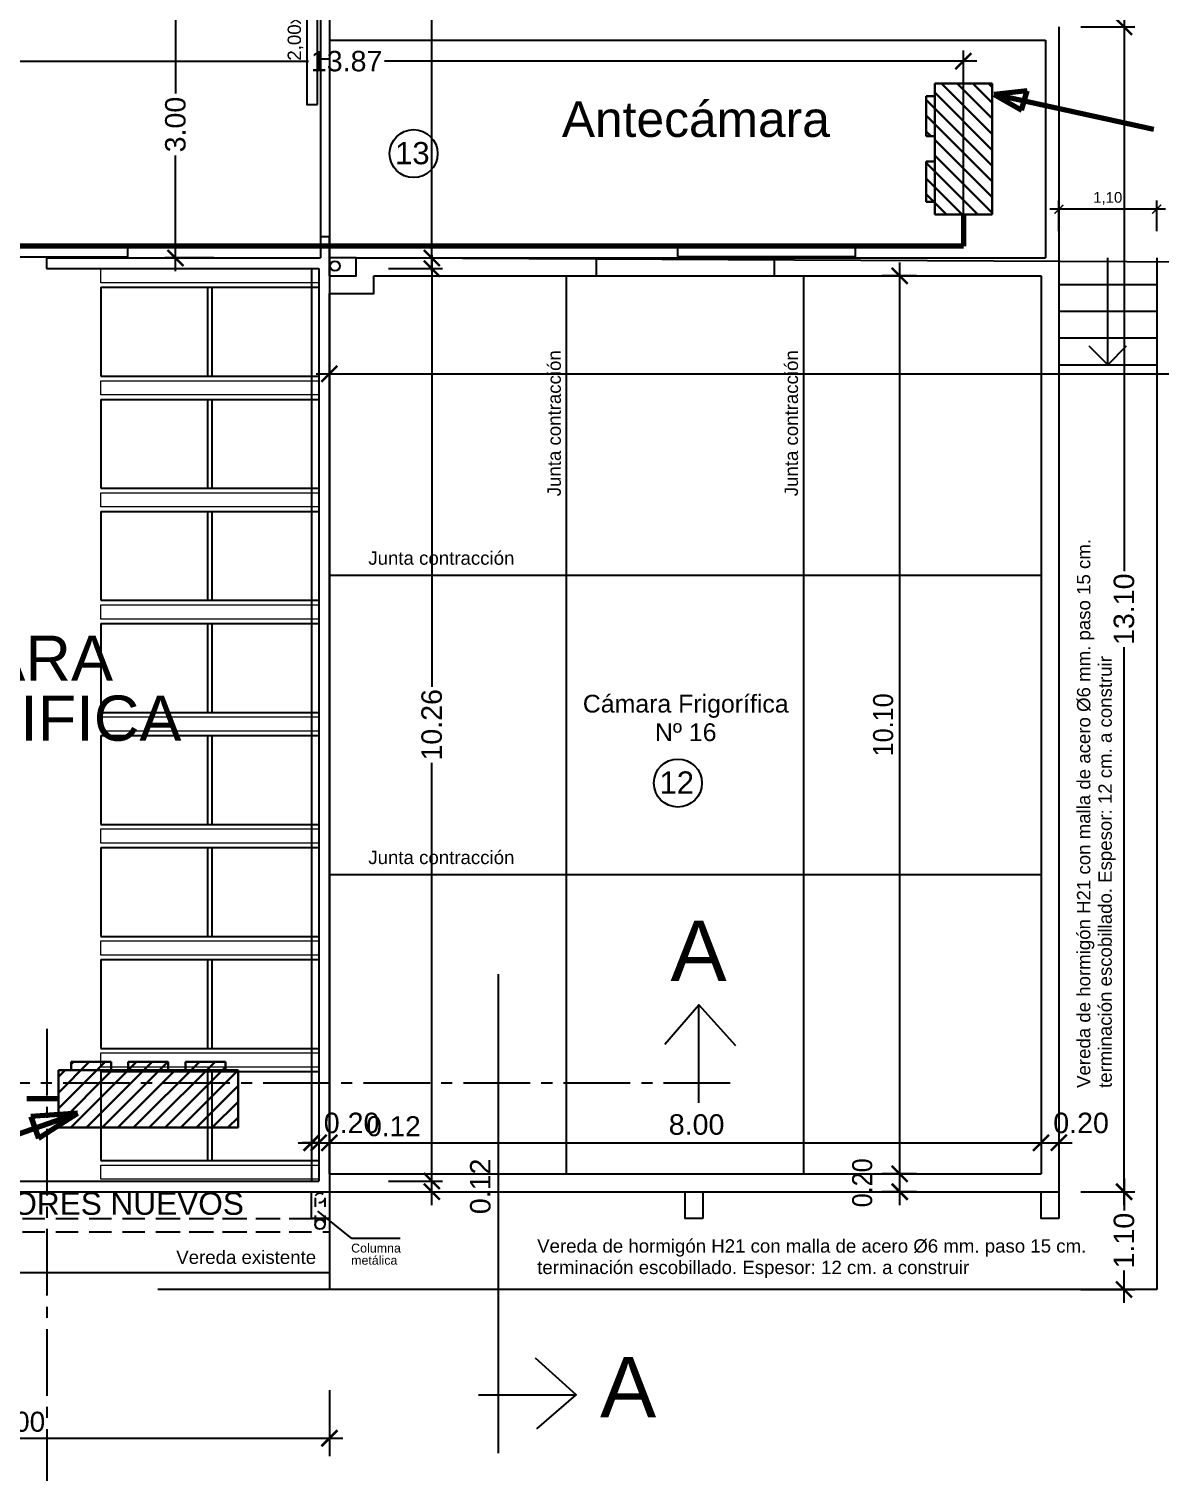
# Model space of a CAD drawing. Extents: x -106 to 115, y -156 to 65.
# Drawn here: x 11.92 to 24.64, y -98.25 to -82.02 of the extents above; entities that cross this region are included whole.
import ezdxf
from ezdxf.enums import TextEntityAlignment as Align

# ---------------------------------------------------------------- set-up
doc = ezdxf.new("R2010")
doc.units = 0
doc.header["$LTSCALE"] = 100
doc.header["$MEASUREMENT"] = 0
doc.linetypes.add('CENTRO2', pattern=[1.125, 0.75, -0.125, 0.125, -0.125])
doc.linetypes.add('HIDDEN', pattern=[0.375, 0.25, -0.125])
doc.layers.get('0').update_dxf_attribs({"color": 9, "linetype": 'CONTINUOUS'})
doc.layers.get('DEFPOINTS').update_dxf_attribs({"color": 9, "linetype": 'CONTINUOUS'})
for name, color, linetype in [('APEOS', 9, 'HIDDEN'), ('columnas', 3, 'CONTINUOUS'), ('COTAS', 9, 'CONTINUOUS'), ('escalera', 9, 'CONTINUOUS'), ('IFA-BAJA01', 5, 'CONTINUOUS'), ('MUROS', 9, 'CONTINUOUS'), ('muros ampliación total', 6, 'CONTINUOUS'), ('Paneles Cámara recepción', 4, 'CONTINUOUS'), ('SANIT', 9, 'CONTINUOUS'), ('SOLADO-CORTE', 9, 'CONTINUOUS'), ('texto', 9, 'CONTINUOUS'), ('TEXTOS', 7, 'CONTINUOUS'), ('UNTITLED-1', 9, 'CONTINUOUS')]:
    doc.layers.add(name, color=color, linetype=linetype)
doc.layers.add('IFA-MEDIA 01', color=20, linetype='CONTINUOUS', lineweight=30)
doc.layers.add('tanque', color=9, linetype='CONTINUOUS', lineweight=20)
doc.styles.get("Standard").update_dxf_attribs({"font": 'arial.ttf'})
doc.styles.add('STYLE1', font='arial.ttf', dxfattribs={"width": 0.9})
doc.dimstyles.new('ACOTA100', dxfattribs={"dimtxt": 0.225, "dimasz": 0.18, "dimexe": 0.2, "dimexo": 0.4, "dimgap": 0.07, "dimtad": 1, "dimzin": 0, "dimdsep": 46, "dimtxsty": 'STYLE1', "dimblk1": 'ARCHTICK', "dimblk2": 'ARCHTICK', "dimsah": 1, "dimcen": 0.05, "dimdle": 0.15, "dimclrd": 7, "dimclre": 7, "dimclrt": 7, "dimadec": 0, "dimazin": 0, "dimtfac": 1, "dimtmove": 2, "dimatfit": 3, "dimldrblk": 'ARCHTICK', "dimfxl": 1, "dimtvp": 1, "dimtolj": 1, "dimtzin": 0, "dimarcsym": 0})
doc.dimstyles.get("Standard").update_dxf_attribs({"dimtxt": 0.23, "dimasz": 0.18, "dimexe": 0.12, "dimexo": 0.2, "dimgap": 0.05, "dimtad": 0, "dimzin": 0, "dimdsep": 46, "dimtxsty": 'Standard', "dimblk": 'ARCHTICK', "dimcen": 0.09, "dimdle": 0.15, "dimadec": 0, "dimazin": 0, "dimtfac": 1, "dimtofl": 0, "dimtmove": 2, "dimatfit": 3, "dimfxl": 1, "dimtolj": 1, "dimtzin": 0, "dimarcsym": 0})
doc.dimstyles.new('vanos', dxfattribs={"dimtxt": 0.12, "dimasz": 0.1, "dimexe": 0.1, "dimexo": 0.3, "dimgap": 0.05, "dimtad": 1, "dimzin": 4, "dimtxsty": 'Standard', "dimblk": 'ARCHTICK', "dimcen": 2.5, "dimdle": 0.1, "dimadec": 0, "dimazin": 0, "dimtfac": 1, "dimtmove": 2, "dimatfit": 3, "dimfxl": 1, "dimarcsym": 0})

# ---------------------------------------------------------------- blocks, each defined once
blk = doc.blocks.new('_ARCHTICK')
at = {"color": 0, "linetype": 'ByBlock', "const_width": 0.15}
blk.add_lwpolyline([(-0.5, -0.5), (0.5, 0.5)], dxfattribs=at)
blk = doc.blocks.new('*D75')
at = {"layer": 'COTAS', "color": 7, "linetype": 'Continuous', "lineweight": -2, "transparency": 16777216}
for p, q in [((15.182, -94.127), (15.182, -94.75)), ((15.302, -94.127), (15.302, -94.75)), ((15.182, -94.55), (15.002, -94.55)), ((15.182, -94.55), (15.302, -94.55)), ((15.302, -94.55), (16.384, -94.55))]:
    blk.add_line(p, q, dxfattribs=at)
at = {"layer": 'DEFPOINTS', "color": 0, "linetype": 'Continuous', "transparency": 16777216}
for p in [(15.182, -93.727), (15.302, -93.727), (15.302, -94.55)]:
    blk.add_point(p, dxfattribs=at)
at = {"layer": 'COTAS', "color": 7, "linetype": 'Continuous', "lineweight": -2, "transparency": 16777216, "xscale": 0.18, "yscale": 0.18, "zscale": 0.18}
blk.add_blockref('_ARCHTICK', (15.182, -94.55), dxfattribs=at)
at = {"layer": 'COTAS', "color": 7, "linetype": 'Continuous', "lineweight": -2, "transparency": 16777216, "xscale": 0.18, "yscale": 0.18, "zscale": 0.18, "rotation": 180}
blk.add_blockref('_ARCHTICK', (15.302, -94.55), dxfattribs=at)
at = {"layer": 'COTAS', "color": 7, "linetype": 'Continuous', "transparency": 16777216, "insert": (16.023, -94.365), "char_height": 0.225, "attachment_point": 5}
blk.add_mtext('\\A1;0.12', dxfattribs=at)
blk = doc.blocks.new('*D76')
at = {"layer": 'COTAS', "color": 0, "linetype": 'Continuous', "lineweight": -2, "transparency": 16777216}
for p, q in [((16.453, -95.25), (16.453, -94.83)), ((15.967, -94.98), (16.573, -94.98)), ((15.967, -95.1), (16.573, -95.1))]:
    blk.add_line(p, q, dxfattribs=at)
at = {"layer": 'DEFPOINTS', "color": 0, "linetype": 'Continuous', "transparency": 16777216}
for p in [(15.767, -94.98), (15.767, -95.1), (16.453, -94.98)]:
    blk.add_point(p, dxfattribs=at)
at = {"layer": 'COTAS', "color": 0, "linetype": 'Continuous', "lineweight": -2, "transparency": 16777216, "xscale": 0.18, "yscale": 0.18, "zscale": 0.18}
for p, rotation in [((16.453, -94.98), 90), ((16.453, -95.1), 270)]:
    blk.add_blockref('_ARCHTICK', p, dxfattribs=dict(at, rotation=rotation))
at = {"layer": 'COTAS', "color": 0, "linetype": 'Continuous', "transparency": 16777216, "insert": (17, -95.04), "char_height": 0.23, "attachment_point": 5, "rotation": 90}
blk.add_mtext('\\A1;0.12', dxfattribs=at)
blk = doc.blocks.new('*D77')
at = {"layer": 'COTAS', "color": 0, "linetype": 'Continuous', "lineweight": -2, "transparency": 16777216}
for p, q in [((16.453, -84.57), (16.453, -89.423)), ((15.967, -84.72), (16.573, -84.72)), ((16.453, -95.13), (16.453, -90.277)), ((15.967, -94.98), (16.573, -94.98))]:
    blk.add_line(p, q, dxfattribs=at)
at = {"layer": 'DEFPOINTS', "color": 0, "linetype": 'Continuous', "transparency": 16777216}
for p in [(15.767, -84.72), (16.453, -84.72), (15.767, -94.98)]:
    blk.add_point(p, dxfattribs=at)
at = {"layer": 'COTAS', "color": 0, "linetype": 'Continuous', "lineweight": -2, "transparency": 16777216, "xscale": 0.18, "yscale": 0.18, "zscale": 0.18}
for p, rotation in [((16.453, -84.72), 90), ((16.453, -94.98), 270)]:
    blk.add_blockref('_ARCHTICK', p, dxfattribs=dict(at, rotation=rotation))
at = {"layer": 'COTAS', "color": 0, "linetype": 'Continuous', "transparency": 16777216, "insert": (16.453, -89.85), "char_height": 0.23, "attachment_point": 5, "rotation": 90}
blk.add_mtext('\\A1;10.26', dxfattribs=at)
blk = doc.blocks.new('*D79')
at = {"layer": 'COTAS', "color": 0, "linetype": 'Continuous', "lineweight": -2, "transparency": 16777216}
for p, q in [((16.453, -64.95), (16.453, -74.423)), ((16.017, -65.1), (16.573, -65.1)), ((16.453, -84.75), (16.453, -75.277)), ((15.967, -84.6), (16.573, -84.6))]:
    blk.add_line(p, q, dxfattribs=at)
at = {"layer": 'DEFPOINTS', "color": 0, "linetype": 'Continuous', "transparency": 16777216}
for p in [(15.817, -65.1), (16.453, -65.1), (15.767, -84.6)]:
    blk.add_point(p, dxfattribs=at)
at = {"layer": 'COTAS', "color": 0, "linetype": 'Continuous', "lineweight": -2, "transparency": 16777216, "xscale": 0.18, "yscale": 0.18, "zscale": 0.18}
for p, rotation in [((16.453, -65.1), 90), ((16.453, -84.6), 270)]:
    blk.add_blockref('_ARCHTICK', p, dxfattribs=dict(at, rotation=rotation))
at = {"layer": 'COTAS', "color": 0, "linetype": 'Continuous', "transparency": 16777216, "insert": (16.453, -74.85), "char_height": 0.23, "attachment_point": 5, "rotation": 90}
blk.add_mtext('\\A1;19.50', dxfattribs=at)
blk = doc.blocks.new('*D248')
at = {"layer": 'COTAS', "color": 7, "linetype": 'Continuous', "lineweight": -2, "transparency": 16777216}
for p, q in [((8.303, -97.331), (8.303, -98.073)), ((15.302, -97.331), (15.302, -98.073)), ((8.153, -97.873), (15.452, -97.873))]:
    blk.add_line(p, q, dxfattribs=at)
at = {"layer": 'DEFPOINTS', "color": 0, "linetype": 'Continuous', "transparency": 16777216}
for p in [(8.303, -96.931), (15.302, -96.931), (15.302, -97.873)]:
    blk.add_point(p, dxfattribs=at)
at = {"layer": 'COTAS', "color": 7, "linetype": 'Continuous', "lineweight": -2, "transparency": 16777216, "xscale": 0.18, "yscale": 0.18, "zscale": 0.18, "rotation": 180}
blk.add_blockref('_ARCHTICK', (8.303, -97.873), dxfattribs=at)
at = {"layer": 'COTAS', "color": 7, "linetype": 'Continuous', "lineweight": -2, "transparency": 16777216, "xscale": 0.18, "yscale": 0.18, "zscale": 0.18}
blk.add_blockref('_ARCHTICK', (15.302, -97.873), dxfattribs=at)
at = {"layer": 'COTAS', "color": 7, "linetype": 'Continuous', "transparency": 16777216, "insert": (11.802, -97.688), "char_height": 0.225, "attachment_point": 5}
blk.add_mtext('\\A1;7.00', dxfattribs=at)
blk = doc.blocks.new('*D253')
at = {"layer": 'COTAS', "color": 0, "linetype": 'Continuous', "lineweight": -2, "transparency": 16777216}
for p, q in [((15.302, -85.278), (15.302, -86.023)), ((35.202, -85.358), (35.202, -86.023)), ((15.152, -85.903), (24.825, -85.903)), ((35.352, -85.903), (25.679, -85.903))]:
    blk.add_line(p, q, dxfattribs=at)
at = {"layer": 'DEFPOINTS', "color": 0, "linetype": 'Continuous', "transparency": 16777216}
for p in [(15.302, -85.078), (35.202, -85.158), (35.202, -85.903)]:
    blk.add_point(p, dxfattribs=at)
at = {"layer": 'COTAS', "color": 0, "linetype": 'Continuous', "lineweight": -2, "transparency": 16777216, "xscale": 0.18, "yscale": 0.18, "zscale": 0.18, "rotation": 180}
blk.add_blockref('_ARCHTICK', (15.302, -85.903), dxfattribs=at)
at = {"layer": 'COTAS', "color": 0, "linetype": 'Continuous', "lineweight": -2, "transparency": 16777216, "xscale": 0.18, "yscale": 0.18, "zscale": 0.18}
blk.add_blockref('_ARCHTICK', (35.202, -85.903), dxfattribs=at)
at = {"layer": 'COTAS', "color": 0, "linetype": 'Continuous', "transparency": 16777216, "insert": (25.252, -85.903), "char_height": 0.23, "attachment_point": 5}
blk.add_mtext('\\A1;19.90', dxfattribs=at)
blk = doc.blocks.new('*D255')
at = {"layer": 'COTAS', "color": 0, "linetype": 'Continuous', "lineweight": -2, "transparency": 16777216}
for p, q in [((13.572, -81.45), (13.572, -82.752)), ((14.002, -81.6), (13.452, -81.6)), ((13.572, -84.75), (13.572, -83.448)), ((14.002, -84.6), (13.452, -84.6))]:
    blk.add_line(p, q, dxfattribs=at)
at = {"layer": 'DEFPOINTS', "color": 0, "linetype": 'Continuous', "transparency": 16777216}
for p in [(13.572, -81.6), (14.202, -81.6), (14.202, -84.6)]:
    blk.add_point(p, dxfattribs=at)
at = {"layer": 'COTAS', "color": 0, "linetype": 'Continuous', "lineweight": -2, "transparency": 16777216, "xscale": 0.18, "yscale": 0.18, "zscale": 0.18}
for p, rotation in [((13.572, -81.6), 90), ((13.572, -84.6), 270)]:
    blk.add_blockref('_ARCHTICK', p, dxfattribs=dict(at, rotation=rotation))
at = {"layer": 'COTAS', "color": 0, "linetype": 'Continuous', "transparency": 16777216, "insert": (13.572, -83.1), "char_height": 0.23, "attachment_point": 5, "rotation": 90}
blk.add_mtext('\\A1;3.00', dxfattribs=at)
blk = doc.blocks.new('*D267')
at = {"layer": 'COTAS', "color": 0, "linetype": 'Continuous', "lineweight": -2, "transparency": 16777216}
for p, q in [((24.235, -81.85), (24.235, -88.123)), ((23.75, -82), (24.355, -82)), ((24.235, -95.25), (24.235, -88.977)), ((23.75, -95.1), (24.355, -95.1))]:
    blk.add_line(p, q, dxfattribs=at)
at = {"layer": 'DEFPOINTS', "color": 0, "linetype": 'Continuous', "transparency": 16777216}
for p in [(23.55, -82), (24.235, -82), (23.55, -95.1)]:
    blk.add_point(p, dxfattribs=at)
at = {"layer": 'COTAS', "color": 0, "linetype": 'Continuous', "lineweight": -2, "transparency": 16777216, "xscale": 0.18, "yscale": 0.18, "zscale": 0.18}
for p, rotation in [((24.235, -82), 90), ((24.235, -95.1), 270)]:
    blk.add_blockref('_ARCHTICK', p, dxfattribs=dict(at, rotation=rotation))
at = {"layer": 'COTAS', "color": 0, "linetype": 'Continuous', "transparency": 16777216, "insert": (24.235, -88.55), "char_height": 0.23, "attachment_point": 5, "rotation": 90}
blk.add_mtext('\\A1;13.10', dxfattribs=at)
blk = doc.blocks.new('*D268')
at = {"layer": 'COTAS', "color": 0, "linetype": 'Continuous', "lineweight": -2, "transparency": 16777216}
for p, q in [((23.302, -94.065), (23.302, -94.67)), ((23.502, -94.065), (23.502, -94.67)), ((23.152, -94.55), (23.652, -94.55))]:
    blk.add_line(p, q, dxfattribs=at)
at = {"layer": 'DEFPOINTS', "color": 0, "linetype": 'Continuous', "transparency": 16777216}
for p in [(23.302, -93.865), (23.502, -93.865), (23.502, -94.55)]:
    blk.add_point(p, dxfattribs=at)
at = {"layer": 'COTAS', "color": 0, "linetype": 'Continuous', "lineweight": -2, "transparency": 16777216, "xscale": 0.18, "yscale": 0.18, "zscale": 0.18, "rotation": 180}
blk.add_blockref('_ARCHTICK', (23.302, -94.55), dxfattribs=at)
at = {"layer": 'COTAS', "color": 0, "linetype": 'Continuous', "lineweight": -2, "transparency": 16777216, "xscale": 0.18, "yscale": 0.18, "zscale": 0.18}
blk.add_blockref('_ARCHTICK', (23.502, -94.55), dxfattribs=at)
at = {"layer": 'COTAS', "color": 0, "linetype": 'Continuous', "transparency": 16777216, "insert": (23.752, -94.328), "char_height": 0.23, "attachment_point": 5}
blk.add_mtext('\\A1;0.20', dxfattribs=at)
blk = doc.blocks.new('*D269')
at = {"layer": 'COTAS', "color": 0, "linetype": 'Continuous', "lineweight": -2, "transparency": 16777216}
for p, q in [((23.75, -95.1), (24.355, -95.1)), ((24.235, -94.95), (24.235, -95.312)), ((24.235, -96.35), (24.235, -95.987)), ((23.75, -96.2), (24.355, -96.2))]:
    blk.add_line(p, q, dxfattribs=at)
at = {"layer": 'DEFPOINTS', "color": 0, "linetype": 'Continuous', "transparency": 16777216}
for p in [(23.55, -95.1), (24.235, -95.1), (23.55, -96.2)]:
    blk.add_point(p, dxfattribs=at)
at = {"layer": 'COTAS', "color": 0, "linetype": 'Continuous', "lineweight": -2, "transparency": 16777216, "xscale": 0.18, "yscale": 0.18, "zscale": 0.18}
for p, rotation in [((24.235, -95.1), 90), ((24.235, -96.2), 270)]:
    blk.add_blockref('_ARCHTICK', p, dxfattribs=dict(at, rotation=rotation))
at = {"layer": 'COTAS', "color": 0, "linetype": 'Continuous', "transparency": 16777216, "insert": (24.235, -95.65), "char_height": 0.23, "attachment_point": 5, "rotation": 90}
blk.add_mtext('\\A1;1.10', dxfattribs=at)
blk = doc.blocks.new('*D270')
at = {"layer": 'DEFPOINTS', "color": 0, "linetype": 'Continuous', "transparency": 16777216}
for p in [(21.713, -94.9), (22.302, -94.9), (22.302, -95.1)]:
    blk.add_point(p, dxfattribs=at)
at = {"layer": 'texto', "color": 7, "linetype": 'Continuous', "lineweight": -2, "transparency": 16777216}
for p, q in [((21.713, -95.25), (21.713, -94.75)), ((21.902, -94.9), (21.513, -94.9)), ((21.902, -95.1), (21.513, -95.1))]:
    blk.add_line(p, q, dxfattribs=at)
at = {"layer": 'texto', "color": 7, "linetype": 'Continuous', "lineweight": -2, "transparency": 16777216, "xscale": 0.18, "yscale": 0.18, "zscale": 0.18}
for p, rotation in [((21.713, -94.9), 90), ((21.713, -95.1), 270)]:
    blk.add_blockref('_ARCHTICK', p, dxfattribs=dict(at, rotation=rotation))
at = {"layer": 'texto', "color": 7, "linetype": 'Continuous', "transparency": 16777216, "insert": (21.293, -95), "char_height": 0.225, "attachment_point": 5, "rotation": 90, "style": 'STYLE1'}
blk.add_mtext('\\A1;0.20', dxfattribs=at)
blk = doc.blocks.new('*D271')
at = {"layer": 'DEFPOINTS', "color": 0, "linetype": 'Continuous', "transparency": 16777216}
for p in [(21.713, -84.8), (22.302, -84.8), (22.302, -94.9)]:
    blk.add_point(p, dxfattribs=at)
at = {"layer": 'texto', "color": 7, "linetype": 'Continuous', "lineweight": -2, "transparency": 16777216}
for p, q in [((21.713, -95.05), (21.713, -84.65)), ((21.902, -84.8), (21.513, -84.8)), ((21.902, -94.9), (21.513, -94.9))]:
    blk.add_line(p, q, dxfattribs=at)
at = {"layer": 'texto', "color": 7, "linetype": 'Continuous', "lineweight": -2, "transparency": 16777216, "xscale": 0.18, "yscale": 0.18, "zscale": 0.18}
for p, rotation in [((21.713, -84.8), 90), ((21.713, -94.9), 270)]:
    blk.add_blockref('_ARCHTICK', p, dxfattribs=dict(at, rotation=rotation))
at = {"layer": 'texto', "color": 7, "linetype": 'Continuous', "transparency": 16777216, "insert": (21.528, -89.85), "char_height": 0.225, "attachment_point": 5, "rotation": 90, "style": 'STYLE1'}
blk.add_mtext('\\A1;10.10', dxfattribs=at)
blk = doc.blocks.new('*D275')
at = {"layer": 'COTAS', "color": 0, "linetype": 'Continuous', "lineweight": -2, "transparency": 16777216}
for p, q in [((15.302, -94.065), (15.302, -94.67)), ((23.302, -94.065), (23.302, -94.67)), ((15.152, -94.55), (23.452, -94.55))]:
    blk.add_line(p, q, dxfattribs=at)
at = {"layer": 'DEFPOINTS', "color": 0, "linetype": 'Continuous', "transparency": 16777216}
for p in [(15.302, -93.865), (23.302, -93.865), (23.302, -94.55)]:
    blk.add_point(p, dxfattribs=at)
at = {"layer": 'COTAS', "color": 0, "linetype": 'Continuous', "lineweight": -2, "transparency": 16777216, "xscale": 0.18, "yscale": 0.18, "zscale": 0.18, "rotation": 180}
blk.add_blockref('_ARCHTICK', (15.302, -94.55), dxfattribs=at)
at = {"layer": 'COTAS', "color": 0, "linetype": 'Continuous', "lineweight": -2, "transparency": 16777216, "xscale": 0.18, "yscale": 0.18, "zscale": 0.18}
blk.add_blockref('_ARCHTICK', (23.302, -94.55), dxfattribs=at)
at = {"layer": 'COTAS', "color": 0, "linetype": 'Continuous', "transparency": 16777216, "insert": (19.43, -94.346), "char_height": 0.23, "attachment_point": 5}
blk.add_mtext('\\A1;8.00', dxfattribs=at)
blk = doc.blocks.new('*D276')
at = {"layer": 'COTAS', "color": 0, "linetype": 'Continuous', "lineweight": -2, "transparency": 16777216}
for p, q in [((15.102, -94.065), (15.102, -94.67)), ((15.302, -94.065), (15.302, -94.67)), ((14.952, -94.55), (15.452, -94.55))]:
    blk.add_line(p, q, dxfattribs=at)
at = {"layer": 'DEFPOINTS', "color": 0, "linetype": 'Continuous', "transparency": 16777216}
for p in [(15.102, -93.865), (15.302, -93.865), (15.302, -94.55)]:
    blk.add_point(p, dxfattribs=at)
at = {"layer": 'COTAS', "color": 0, "linetype": 'Continuous', "lineweight": -2, "transparency": 16777216, "xscale": 0.18, "yscale": 0.18, "zscale": 0.18, "rotation": 180}
blk.add_blockref('_ARCHTICK', (15.102, -94.55), dxfattribs=at)
at = {"layer": 'COTAS', "color": 0, "linetype": 'Continuous', "lineweight": -2, "transparency": 16777216, "xscale": 0.18, "yscale": 0.18, "zscale": 0.18}
blk.add_blockref('_ARCHTICK', (15.302, -94.55), dxfattribs=at)
at = {"layer": 'COTAS', "color": 0, "linetype": 'Continuous', "transparency": 16777216, "insert": (15.552, -94.328), "char_height": 0.23, "attachment_point": 5}
blk.add_mtext('\\A1;0.20', dxfattribs=at)
blk = doc.blocks.new('*D277')
at = {"color": 0, "lineweight": -2, "transparency": 16777216}
for p, q in [((24.902, -85.5), (25.209, -85.5)), ((25.109, -85.9), (25.109, -85.4)), ((24.902, -85.8), (25.209, -85.8))]:
    blk.add_line(p, q, dxfattribs=at)
at = {"layer": 'DEFPOINTS', "color": 0, "transparency": 16777216}
for p in [(24.602, -85.5), (25.109, -85.5), (24.602, -85.8)]:
    blk.add_point(p, dxfattribs=at)
at = {"color": 0, "lineweight": -2, "transparency": 16777216, "xscale": 0.1, "yscale": 0.1, "zscale": 0.1}
for p, rotation in [((25.109, -85.5), 90), ((25.109, -85.8), 270)]:
    blk.add_blockref('_ARCHTICK', p, dxfattribs=dict(at, rotation=rotation))
at = {"color": 0, "transparency": 16777216, "insert": (25.5, -85.65), "char_height": 0.12, "attachment_point": 5, "rotation": 90}
blk.add_mtext(',30', dxfattribs=at)
blk = doc.blocks.new('*D278')
at = {"color": 0, "lineweight": -2, "transparency": 16777216}
for p, q in [((24.902, -85.2), (25.209, -85.2)), ((25.109, -85.6), (25.109, -85.1)), ((24.902, -85.5), (25.209, -85.5))]:
    blk.add_line(p, q, dxfattribs=at)
at = {"layer": 'DEFPOINTS', "color": 0, "transparency": 16777216}
for p in [(24.602, -85.2), (25.109, -85.2), (24.602, -85.5)]:
    blk.add_point(p, dxfattribs=at)
at = {"color": 0, "lineweight": -2, "transparency": 16777216, "xscale": 0.1, "yscale": 0.1, "zscale": 0.1}
for p, rotation in [((25.109, -85.2), 90), ((25.109, -85.5), 270)]:
    blk.add_blockref('_ARCHTICK', p, dxfattribs=dict(at, rotation=rotation))
at = {"color": 0, "transparency": 16777216, "insert": (25.5, -85.35), "char_height": 0.12, "attachment_point": 5, "rotation": 90}
blk.add_mtext(',30', dxfattribs=at)
blk = doc.blocks.new('*D279')
at = {"color": 0, "lineweight": -2, "transparency": 16777216}
for p, q in [((25.109, -85.3), (25.109, -84.8)), ((24.902, -84.9), (25.209, -84.9)), ((24.902, -85.2), (25.209, -85.2))]:
    blk.add_line(p, q, dxfattribs=at)
at = {"layer": 'DEFPOINTS', "color": 0, "transparency": 16777216}
for p in [(24.602, -84.9), (25.109, -84.9), (24.602, -85.2)]:
    blk.add_point(p, dxfattribs=at)
at = {"color": 0, "lineweight": -2, "transparency": 16777216, "xscale": 0.1, "yscale": 0.1, "zscale": 0.1}
for p, rotation in [((25.109, -84.9), 90), ((25.109, -85.2), 270)]:
    blk.add_blockref('_ARCHTICK', p, dxfattribs=dict(at, rotation=rotation))
at = {"color": 0, "transparency": 16777216, "insert": (25.5, -85.05), "char_height": 0.12, "attachment_point": 5, "rotation": 90}
blk.add_mtext(',30', dxfattribs=at)
blk = doc.blocks.new('*D280')
at = {"color": 0, "lineweight": -2, "transparency": 16777216}
for p, q in [((25.109, -85), (25.109, -84.5)), ((24.902, -84.6), (25.209, -84.6)), ((24.902, -84.9), (25.209, -84.9))]:
    blk.add_line(p, q, dxfattribs=at)
at = {"layer": 'DEFPOINTS', "color": 0, "transparency": 16777216}
for p in [(24.602, -84.6), (25.109, -84.6), (24.602, -84.9)]:
    blk.add_point(p, dxfattribs=at)
at = {"color": 0, "lineweight": -2, "transparency": 16777216, "xscale": 0.1, "yscale": 0.1, "zscale": 0.1}
for p, rotation in [((25.109, -84.6), 90), ((25.109, -84.9), 270)]:
    blk.add_blockref('_ARCHTICK', p, dxfattribs=dict(at, rotation=rotation))
at = {"color": 0, "transparency": 16777216, "insert": (25.5, -84.75), "char_height": 0.12, "attachment_point": 5, "rotation": 90}
blk.add_mtext(',30', dxfattribs=at)
blk = doc.blocks.new('*D281')
at = {"color": 0, "lineweight": -2, "transparency": 16777216}
for p, q in [((24.702, -84.052), (23.402, -84.052)), ((23.502, -84.3), (23.502, -83.952)), ((24.602, -84.3), (24.602, -83.952))]:
    blk.add_line(p, q, dxfattribs=at)
at = {"layer": 'DEFPOINTS', "color": 0, "transparency": 16777216}
for p in [(23.502, -84.052), (23.502, -84.6), (24.602, -84.6)]:
    blk.add_point(p, dxfattribs=at)
at = {"color": 0, "lineweight": -2, "transparency": 16777216, "xscale": 0.1, "yscale": 0.1, "zscale": 0.1, "rotation": 180}
blk.add_blockref('_ARCHTICK', (23.502, -84.052), dxfattribs=at)
at = {"color": 0, "lineweight": -2, "transparency": 16777216, "xscale": 0.1, "yscale": 0.1, "zscale": 0.1}
blk.add_blockref('_ARCHTICK', (24.602, -84.052), dxfattribs=at)
at = {"color": 0, "transparency": 16777216, "insert": (24.052, -83.93), "char_height": 0.12, "attachment_point": 5}
blk.add_mtext('1,10', dxfattribs=at)
blk = doc.blocks.new('hx4527')
at = {"layer": 'IFA-MEDIA 01', "linetype": 'Continuous'}
h = blk.add_hatch(dxfattribs=at)
h.set_pattern_fill('ANSI31', color=256)
h.paths.add_polyline_path([(-5.788, -75.927), (-7.808, -75.927), (-7.808, -76.572), (-5.788, -76.572)])
h.paths.add_polyline_path([(-7.216, -76.572), (-7.666, -76.572), (-7.666, -76.667), (-7.216, -76.667)])
h.paths.add_polyline_path([(-6.573, -76.572), (-7.023, -76.572), (-7.023, -76.667), (-6.573, -76.667)])
h.paths.add_polyline_path([(-5.931, -76.572), (-6.381, -76.572), (-6.381, -76.667), (-5.931, -76.667)])
for p, q in [((-7.808, -75.927), (-5.788, -75.927)), ((-7.808, -75.927), (-7.808, -76.572)), ((-7.808, -75.927), (-5.788, -75.927)), ((-5.788, -75.927), (-5.788, -76.572)), ((-5.788, -76.572), (-7.808, -76.572)), ((-7.666, -76.667), (-7.666, -76.572)), ((-7.216, -76.667), (-7.216, -76.572)), ((-7.023, -76.667), (-7.023, -76.572)), ((-6.573, -76.667), (-6.573, -76.572)), ((-6.381, -76.667), (-6.381, -76.572)), ((-5.931, -76.667), (-5.931, -76.572)), ((-7.666, -76.667), (-7.216, -76.667)), ((-7.023, -76.667), (-6.573, -76.667)), ((-6.381, -76.667), (-5.931, -76.667))]:
    blk.add_line(p, q, dxfattribs=at)
blk = doc.blocks.new('4523')
at = {"layer": 'IFA-MEDIA 01', "linetype": 'Continuous'}
h = blk.add_hatch(dxfattribs=at)
h.set_pattern_fill('ANSI31', color=256)
h.paths.add_polyline_path([(13.653, -37.088), (12.183, -37.088), (12.183, -37.733), (13.653, -37.733)])
h.paths.add_polyline_path([(12.775, -37.733), (12.325, -37.733), (12.325, -37.828), (12.775, -37.828)])
h.paths.add_polyline_path([(13.51, -37.733), (13.06, -37.733), (13.06, -37.828), (13.51, -37.828)])
for p, q in [((12.183, -37.088), (13.653, -37.088)), ((12.183, -37.088), (12.183, -37.733)), ((13.653, -37.088), (13.653, -37.733)), ((12.183, -37.733), (13.653, -37.733)), ((12.325, -37.828), (12.325, -37.733)), ((12.775, -37.828), (12.775, -37.733)), ((13.06, -37.828), (13.06, -37.733)), ((13.51, -37.828), (13.51, -37.733)), ((12.325, -37.828), (12.775, -37.828)), ((13.06, -37.828), (13.51, -37.828))]:
    blk.add_line(p, q, dxfattribs=at)
blk = doc.blocks.new('*D289')
at = {"layer": 'DEFPOINTS', "color": 0, "linetype": 'Continuous', "lineweight": 70, "transparency": 16777216}
for p in [(22.429, -82.388), (8.562, -84.468), (22.429, -84.468)]:
    blk.add_point(p, dxfattribs=at)
at = {"layer": 'IFA-BAJA01', "color": 0, "linetype": 'Continuous', "lineweight": -2, "transparency": 16777216}
for p, q in [((8.562, -84.268), (8.562, -82.268)), ((22.429, -84.268), (22.429, -82.268)), ((8.412, -82.388), (15.069, -82.388)), ((22.579, -82.388), (15.923, -82.388))]:
    blk.add_line(p, q, dxfattribs=at)
at = {"layer": 'IFA-BAJA01', "color": 0, "linetype": 'Continuous', "lineweight": -2, "transparency": 16777216, "xscale": 0.18, "yscale": 0.18, "zscale": 0.18, "rotation": 180}
blk.add_blockref('_ARCHTICK', (8.562, -82.388), dxfattribs=at)
at = {"layer": 'IFA-BAJA01', "color": 0, "linetype": 'Continuous', "lineweight": -2, "transparency": 16777216, "xscale": 0.18, "yscale": 0.18, "zscale": 0.18}
blk.add_blockref('_ARCHTICK', (22.429, -82.388), dxfattribs=at)
at = {"layer": 'IFA-BAJA01', "color": 0, "linetype": 'Continuous', "lineweight": 70, "transparency": 16777216, "insert": (15.496, -82.388), "char_height": 0.23, "attachment_point": 5}
blk.add_mtext('\\A1;13.87', dxfattribs=at)

msp = doc.modelspace()

# ---------------------------------------------------------------- linework, layer by layer
at = {"color": 0}
for p, q in [((15.302, -82.36), (15.302, -84.36)), ((18.302, -84.6), (20.302, -84.6)), ((18.302, -84.8), (20.302, -84.8)), ((23.502, -84.9), (24.602, -84.9)), ((23.502, -85.2), (24.602, -85.2)), ((23.502, -85.5), (24.602, -85.5)), ((23.502, -85.8), (24.602, -85.8)), ((15.302, -95.1), (15.302, -96.2))]:
    msp.add_line(p, q, dxfattribs=at)
at = {"color": 0, "linetype": 'CENTRO2', "flags": 128}
msp.add_lwpolyline([(17.199, -92.652), (17.199, -98.041)], dxfattribs=at)
at = {"color": 0, "linetype": 'Continuous', "flags": 128}
for points in [[(19.074, -93.441), (19.454, -92.999), (19.869, -93.457)], [(19.454, -94.1), (19.454, -92.999)], [(17.636, -97.766), (18.078, -97.386), (17.621, -96.971)], [(16.977, -97.386), (18.078, -97.386)]]:
    msp.add_lwpolyline(points, dxfattribs=at)
at = {"linetype": 'CENTRO2', "ltscale": 0.01, "flags": 128}
for points in [[(12.127, -93.269), (12.127, -99.353)], [(19.809, -93.878), (11.395, -93.878)]]:
    msp.add_lwpolyline(points, dxfattribs=at)
at = {"layer": 'APEOS', "linetype": 'HIDDEN', "ltscale": 0.01}
for p, q in [((-12.898, -95.4), (15.302, -95.4)), ((-12.898, -95.55), (15.302, -95.55))]:
    msp.add_line(p, q, dxfattribs=at)
at = {"layer": 'APEOS', "color": 0, "linetype": 'HIDDEN', "ltscale": 0.01}
for p, q in [((13.375, -95.4), (15.302, -95.4)), ((15.302, -95.4), (15.302, -95.55)), ((13.375, -95.55), (14.889, -95.55))]:
    msp.add_line(p, q, dxfattribs=at)
at = {"layer": 'APEOS', "color": 0, "linetype": 'Continuous'}
for p, q in [((15.556, -95.625), (15.174, -95.318)), ((16.098, -95.625), (15.556, -95.625))]:
    msp.add_line(p, q, dxfattribs=at)
at = {"layer": 'columnas', "color": 0, "linetype": 'Continuous'}
msp.add_lwpolyline([(15.302, -95.4), (15.102, -95.4), (15.102, -95.1), (15.302, -95.1)], close=True, dxfattribs=at)
at = {"layer": 'escalera', "color": 0}
for p, q in [((24.052, -84.9), (24.052, -84.6)), ((24.052, -85.8), (24.052, -84.9))]:
    msp.add_line(p, q, dxfattribs=at)
msp.add_lwpolyline([(23.84, -85.588), (24.052, -85.8), (24.264, -85.588)], dxfattribs=at)
at = {"layer": 'IFA-BAJA01', "color": 1, "linetype": 'Continuous', "lineweight": 70}
for p, q in [((23.147, -82.72), (22.776, -82.763)), ((24.57, -83.154), (22.776, -82.763)), ((22.776, -82.763), (23.082, -82.938)), ((23.082, -82.938), (23.147, -82.72)), ((22.429, -84.11), (22.429, -84.468)), ((22.429, -84.468), (-3.777, -84.468)), ((12.257, -94.057), (11.903, -94.057)), ((9.339, -95.313), (12.472, -94.217)), ((12.472, -94.217), (11.946, -94.255)), ((11.946, -94.255), (12.034, -94.499)), ((12.034, -94.499), (12.472, -94.217))]:
    msp.add_line(p, q, dxfattribs=at)
at = {"layer": 'MUROS', "color": 0, "linetype": 'Continuous'}
for p, q in [((15.202, -80.085), (15.202, -82.36)), ((15.302, -80.085), (15.302, -82.36)), ((15.202, -81.3), (15.202, -84.6)), ((15.302, -81.3), (15.302, -95.1)), ((15.202, -84.36), (15.202, -84.6)), ((15.302, -84.36), (15.302, -84.8)), ((13.375, -84.6), (15.202, -84.6)), ((24.602, -84.6), (24.602, -96.2)), ((13.375, -84.72), (15.102, -84.72)), ((15.102, -84.72), (15.102, -94.98)), ((15.182, -84.72), (15.182, -94.98)), ((13.375, -94.98), (15.102, -94.98)), ((13.375, -95.1), (15.302, -95.1))]:
    msp.add_line(p, q, dxfattribs=at)
at = {"layer": 'MUROS', "linetype": 'Continuous'}
for p, q in [((12.123, -84.6), (12.123, -84.72)), ((12.123, -84.6), (15.202, -84.6)), ((12.123, -84.72), (15.182, -84.72)), ((8.303, -95.1), (15.302, -95.1)), ((8.423, -94.98), (15.182, -94.98))]:
    msp.add_line(p, q, dxfattribs=at)
at = {"layer": 'MUROS', "color": 0, "linetype": 'Continuous'}
for points in [[(15.168, -82.875), (15.168, -80.875), (15.048, -80.875), (15.048, -82.875)], [(19.215, -84.585), (21.215, -84.585), (21.215, -84.465), (19.215, -84.465)], [(15.302, -95.4), (15.102, -95.4), (15.102, -95.1), (15.302, -95.1)], [(15.302, -95.4), (15.102, -95.4), (15.102, -95.1), (15.302, -95.1)], [(19.502, -95.4), (19.302, -95.4), (19.302, -95.1), (19.502, -95.1)], [(23.502, -95.4), (23.302, -95.4), (23.302, -95.1), (23.502, -95.1)]]:
    msp.add_lwpolyline(points, close=True, dxfattribs=at)
at = {"layer": 'MUROS', "linetype": 'Continuous'}
msp.add_lwpolyline([(11.036, -84.589), (13.036, -84.589), (13.036, -84.469), (11.036, -84.469)], close=True, dxfattribs=at)
at = {"layer": 'muros ampliación total', "color": 0, "linetype": 'Continuous'}
for p, q in [((23.502, -82), (23.502, -95.1)), ((15.302, -82.15), (23.352, -82.15)), ((23.352, -82.15), (23.352, -84.6)), ((15.602, -84.6), (18.302, -84.6)), ((18.302, -84.6), (18.302, -84.8)), ((20.302, -84.6), (23.352, -84.6)), ((20.302, -84.6), (20.302, -84.8)), ((15.802, -84.8), (18.302, -84.8)), ((20.302, -84.8), (23.302, -84.8)), ((23.302, -84.8), (23.302, -94.9)), ((15.302, -88.168), (23.302, -88.168)), ((15.302, -91.534), (23.302, -91.534)), ((15.302, -94.9), (23.302, -94.9)), ((15.302, -95.1), (23.502, -95.1))]:
    msp.add_line(p, q, dxfattribs=at)
at = {"layer": 'muros ampliación total', "color": 0}
msp.add_lwpolyline([(15.302, -84.8), (15.602, -84.8), (15.602, -84.6), (15.302, -84.6)], close=True, dxfattribs=at)
msp.add_lwpolyline([(15.302, -85), (15.802, -85), (15.802, -84.8)], dxfattribs=at)
at = {"layer": 'Paneles Cámara recepción', "color": 0, "linetype": 'Continuous'}
for p, q in [((15.202, -82.36), (15.302, -82.36)), ((15.202, -84.36), (15.302, -84.36))]:
    msp.add_line(p, q, dxfattribs=at)
at = {"layer": 'SANIT', "color": 0}
for p, q in [((12.732, -84.93), (15.182, -84.93)), ((12.732, -84.93), (12.732, -85.93)), ((13.932, -84.93), (13.932, -85.93)), ((13.982, -84.93), (13.982, -85.93)), ((12.732, -85.93), (15.182, -85.93)), ((12.732, -86.19), (15.182, -86.19)), ((12.732, -86.19), (12.732, -87.19)), ((13.932, -86.19), (13.932, -87.19)), ((13.982, -86.19), (13.982, -87.19)), ((12.732, -87.19), (15.182, -87.19)), ((12.732, -87.45), (15.182, -87.45)), ((12.732, -87.45), (12.732, -88.45)), ((13.932, -87.45), (13.932, -88.45)), ((13.982, -87.45), (13.982, -88.45)), ((12.732, -88.45), (15.182, -88.45)), ((12.732, -88.71), (15.182, -88.71)), ((12.732, -88.71), (12.732, -89.71)), ((13.932, -88.71), (13.932, -89.71)), ((13.982, -88.71), (13.982, -89.71)), ((12.732, -89.71), (15.182, -89.71)), ((12.732, -89.97), (15.182, -89.97)), ((12.732, -89.97), (12.732, -90.97)), ((13.932, -89.97), (13.932, -90.97)), ((13.982, -89.97), (13.982, -90.97)), ((12.732, -90.97), (15.182, -90.97)), ((12.732, -91.23), (15.182, -91.23)), ((12.732, -91.23), (12.732, -92.23)), ((13.932, -91.23), (13.932, -92.23)), ((13.982, -91.23), (13.982, -92.23)), ((12.732, -92.23), (15.182, -92.23)), ((12.732, -92.49), (15.182, -92.49)), ((12.732, -92.49), (12.732, -93.49)), ((13.932, -92.49), (13.932, -93.49)), ((13.982, -92.49), (13.982, -93.49)), ((12.732, -93.49), (15.182, -93.49)), ((12.732, -93.75), (15.182, -93.75)), ((12.732, -93.75), (12.732, -94.75)), ((13.932, -93.75), (13.932, -94.75)), ((13.982, -93.75), (13.982, -94.75)), ((12.732, -94.75), (15.182, -94.75))]:
    msp.add_line(p, q, dxfattribs=at)
at = {"layer": 'SANIT', "color": 0, "linetype": 'HIDDEN', "ltscale": 0.002}
for p, q in [((15.141, -95.169), (15.141, -95.468)), ((15.251, -95.169), (15.251, -95.468))]:
    msp.add_line(p, q, dxfattribs=at)
at = {"layer": 'SANIT', "color": 0, "linetype": 'Continuous'}
for centre in [(15.365, -84.69), (15.196, -95.468)]:
    msp.add_circle(centre, 0.055, dxfattribs=at)
at = {"layer": 'SANIT', "color": 0, "linetype": 'HIDDEN', "ltscale": 0.002}
msp.add_circle((15.196, -95.169), 0.055, dxfattribs=at)
at = {"layer": 'SOLADO-CORTE', "color": 0, "linetype": 'Continuous'}
msp.add_line((15.302, -95.1), (15.302, -96.014), dxfattribs=at)
at = {"layer": 'tanque', "color": 0}
for points in [[(12.732, -84.72), (15.182, -84.72), (15.182, -84.88), (12.732, -84.88)], [(12.732, -85.98), (15.182, -85.98), (15.182, -86.14), (12.732, -86.14)], [(12.732, -87.24), (15.182, -87.24), (15.182, -87.4), (12.732, -87.4)], [(12.732, -88.5), (15.182, -88.5), (15.182, -88.66), (12.732, -88.66)], [(12.732, -89.76), (15.182, -89.76), (15.182, -89.92), (12.732, -89.92)], [(12.732, -91.02), (15.182, -91.02), (15.182, -91.18), (12.732, -91.18)], [(12.732, -92.28), (15.182, -92.28), (15.182, -92.44), (12.732, -92.44)], [(12.732, -93.54), (15.182, -93.54), (15.182, -93.7), (12.732, -93.7)], [(12.732, -94.8), (15.182, -94.8), (15.182, -94.96), (12.732, -94.96)]]:
    msp.add_lwpolyline(points, close=True, dxfattribs=at)
at = {"layer": 'texto', "linetype": 'Continuous'}
msp.add_circle((4.578, -45.728), 110.721, dxfattribs=at)
at = {"layer": 'texto', "color": 0, "linetype": 'Continuous'}
for centre in [(16.249, -83.427), (19.22, -90.505)]:
    msp.add_circle(centre, 0.27, dxfattribs=at)
at = {"layer": 'TEXTOS', "color": 0, "linetype": 'Continuous', "flags": 128}
for points in [[(15.302, -84.8), (15.302, -84.36)], [(17.968, -94.9), (17.968, -84.8)], [(20.634, -94.9), (20.634, -84.8)], [(15.302, -94.9), (15.302, -85)]]:
    msp.add_lwpolyline(points, dxfattribs=at)
at = {"layer": 'UNTITLED-1', "linetype": 'Continuous'}
for p, q in [((35.202, -84.7), (15.302, -84.6)), ((15.302, -96.014), (-13.733, -96.014))]:
    msp.add_line(p, q, dxfattribs=at)
at = {"layer": 'UNTITLED-1', "color": 0, "linetype": 'Continuous'}
for p, q in [((16.302, -96.2), (13.375, -96.2)), ((24.602, -96.2), (16.302, -96.2))]:
    msp.add_line(p, q, dxfattribs=at)

# ---------------------------------------------------------------- block references
at = {"layer": 'IFA-MEDIA 01', "linetype": 'Continuous'}
for name, p, rotation in [('4523', (59.84, -70.457), 270), ('hx4527', (6.468, -170.306), 180)]:
    msp.add_blockref(name, p, dxfattribs=dict(at, rotation=rotation))

# ---------------------------------------------------------------- texts
at = {"color": 0}
for p in [(17.904, -87.28), (20.57, -87.28)]:
    msp.add_text('Junta contracción', height=0.15, rotation=90, dxfattribs=at).set_placement(p)
for p in [(15.74, -88.05), (15.74, -91.416)]:
    msp.add_text('Junta contracción', height=0.15, dxfattribs=at).set_placement(p)
at = {"layer": 'texto', "color": 0, "linetype": 'Continuous'}
for s, p in [('2,00x2,60', (14.983, -82.381)), ('Vereda de hormigón H21 con malla de acero %%C6 mm. paso 15 cm.', (23.856, -93.933)), ('terminación escobillado. Espesor: 12 cm. a construir', (24.097, -93.933))]:
    msp.add_text(s, height=0.15, rotation=90, dxfattribs=at).set_placement(p)
at = {"layer": 'texto', "color": 1, "linetype": 'Continuous'}
msp.add_text('Antecámara', height=0.4, dxfattribs=at).set_placement((19.422, -83.239), align=Align.CENTER)
at = {"layer": 'texto', "color": 0, "linetype": 'Continuous'}
for s, height, p in [('13', 0.25, (16.235, -83.546)), ('Cámara Frigorífica', 0.2, (19.308, -89.712)), ('Nº 16', 0.2, (19.308, -90.033)), ('12', 0.25, (19.207, -90.624))]:
    msp.add_text(s, height=height, dxfattribs=at).set_placement(p, align=Align.CENTER)
for s, height, p in [('Vereda existente', 0.15, (13.581, -95.912)), ('Columna', 0.1, (15.547, -95.784)), ('Vereda de hormigón H21 con malla de acero %%C6 mm. paso 15 cm.', 0.15, (17.638, -95.785)), ('metálica', 0.1, (15.547, -95.921)), ('terminación escobillado. Espesor: 12 cm. a construir', 0.15, (17.638, -96.026))]:
    msp.add_text(s, height=height, dxfattribs=at).set_placement(p)
at = {"layer": 'UNTITLED-1', "color": 1}
for s, height, p in [('CAMARA', 0.508, (11.353, -89.355)), ('FRIGORIFICA', 0.508, (11.353, -90.029)), ('EVAPORADORES NUEVOS', 0.254, (12.054, -95.36))]:
    msp.add_text(s, height=height, dxfattribs=at).set_placement(p, align=Align.CENTER)
at = {"layer": 'UNTITLED-1', "color": 0}
for p in [(19.137, -92.729), (18.345, -97.636)]:
    msp.add_text('A', height=0.677, dxfattribs=at).set_placement(p)

# ---------------------------------------------------------------- dimensions: what is measured, and where the dimension line sits
at = {"color": 0}
dim = msp.add_linear_dim(base=(23.502, -84.052), p1=(24.602, -84.6), p2=(23.502, -84.6), dimstyle='vanos', dxfattribs=at)
dim.commit()
dim.dimension.update_dxf_attribs({"geometry": '*D281', "text_midpoint": (24.052, -83.93)})
for base, p1, p2, picture, middle in [((25.109, -84.6), (24.602, -84.9), (24.602, -84.6), '*D280', (25.5, -84.75)), ((25.109, -84.9), (24.602, -85.2), (24.602, -84.9), '*D279', (25.5, -85.05)), ((25.109, -85.2), (24.602, -85.5), (24.602, -85.2), '*D278', (25.5, -85.35)), ((25.109, -85.5), (24.602, -85.8), (24.602, -85.5), '*D277', (25.5, -85.65))]:
    dim = msp.add_linear_dim(base=base, p1=p1, p2=p2, angle=90, dimstyle='vanos', dxfattribs=at)
    dim.commit()
    dim.dimension.update_dxf_attribs({"geometry": picture, "text_midpoint": middle})
at = {"layer": 'COTAS', "linetype": 'Continuous'}
dim = msp.add_linear_dim(base=(16.453, -65.1), p1=(15.767, -84.6), p2=(15.817, -65.1), angle=90, dimstyle='Standard', dxfattribs=at)
dim.commit()
dim.dimension.update_dxf_attribs({"geometry": '*D79', "text_midpoint": (16.453, -74.85)})
at = {"layer": 'COTAS', "color": 0, "linetype": 'Continuous'}
for base, p1, p2, picture, middle in [((13.572, -81.6), (14.202, -84.6), (14.202, -81.6), '*D255', (13.572, -83.1)), ((24.235, -82), (23.55, -95.1), (23.55, -82), '*D267', (24.235, -88.55)), ((16.453, -84.72), (15.767, -94.98), (15.767, -84.72), '*D77', (16.453, -89.85)), ((16.453, -94.98), (15.767, -95.1), (15.767, -94.98), '*D76', (17, -95.04)), ((24.235, -95.1), (23.55, -96.2), (23.55, -95.1), '*D269', (24.235, -95.65))]:
    dim = msp.add_linear_dim(base=base, p1=p1, p2=p2, angle=90, dimstyle='Standard', dxfattribs=at)
    dim.commit()
    dim.dimension.update_dxf_attribs({"geometry": picture, "text_midpoint": middle})
at = {"layer": 'COTAS', "linetype": 'Continuous'}
dim = msp.add_linear_dim(base=(35.202, -85.903), p1=(15.302, -85.078), p2=(35.202, -85.158), dimstyle='Standard', dxfattribs=at)
dim.commit()
dim.dimension.update_dxf_attribs({"geometry": '*D253', "text_midpoint": (25.252, -85.903)})
at = {"layer": 'COTAS', "color": 0, "linetype": 'Continuous'}
dim = msp.add_linear_dim(base=(15.302, -94.55), p1=(15.182, -93.727), p2=(15.302, -93.727), angle=180, dimstyle='ACOTA100', override={"dimtxsty": 'Standard', "dimtmove": 0}, dxfattribs=at)
dim.commit()
dim.dimension.update_dxf_attribs({"geometry": '*D75', "text_midpoint": (16.023, -94.365)})
for base, p1, p2, picture, middle in [((15.302, -94.55), (15.102, -93.865), (15.302, -93.865), '*D276', (15.552, -94.328)), ((23.302, -94.55), (15.302, -93.865), (23.302, -93.865), '*D275', (19.43, -94.346)), ((23.502, -94.55), (23.302, -93.865), (23.502, -93.865), '*D268', (23.752, -94.328))]:
    dim = msp.add_linear_dim(base=base, p1=p1, p2=p2, dimstyle='Standard', dxfattribs=at)
    dim.commit()
    dim.dimension.update_dxf_attribs({"geometry": picture, "text_midpoint": middle, "dimtype": 160})
at = {"layer": 'COTAS', "linetype": 'Continuous'}
dim = msp.add_linear_dim(base=(15.302, -97.873), p1=(8.303, -96.931), p2=(15.302, -96.931), dimstyle='ACOTA100', override={"dimtxsty": 'Standard', "dimtmove": 0}, dxfattribs=at)
dim.commit()
dim.dimension.update_dxf_attribs({"geometry": '*D248', "text_midpoint": (11.802, -97.688)})
at = {"layer": 'IFA-BAJA01', "color": 1, "linetype": 'Continuous', "lineweight": 70}
dim = msp.add_linear_dim(base=(22.429, -82.388), p1=(8.562, -84.468), p2=(22.429, -84.468), dimstyle='Standard', dxfattribs=at)
dim.commit()
dim.dimension.update_dxf_attribs({"geometry": '*D289', "text_midpoint": (15.496, -82.388)})
at = {"layer": 'texto', "color": 0, "linetype": 'Continuous'}
for base, p1, p2, picture, middle in [((21.713, -84.8), (22.302, -94.9), (22.302, -84.8), '*D271', (21.528, -89.85)), ((21.713, -94.9), (22.302, -95.1), (22.302, -94.9), '*D270', (21.293, -95))]:
    dim = msp.add_linear_dim(base=base, p1=p1, p2=p2, angle=90, dimstyle='ACOTA100', dxfattribs=at)
    dim.commit()
    dim.dimension.update_dxf_attribs({"geometry": picture, "text_midpoint": middle})

doc.saveas('drawing.dxf')
